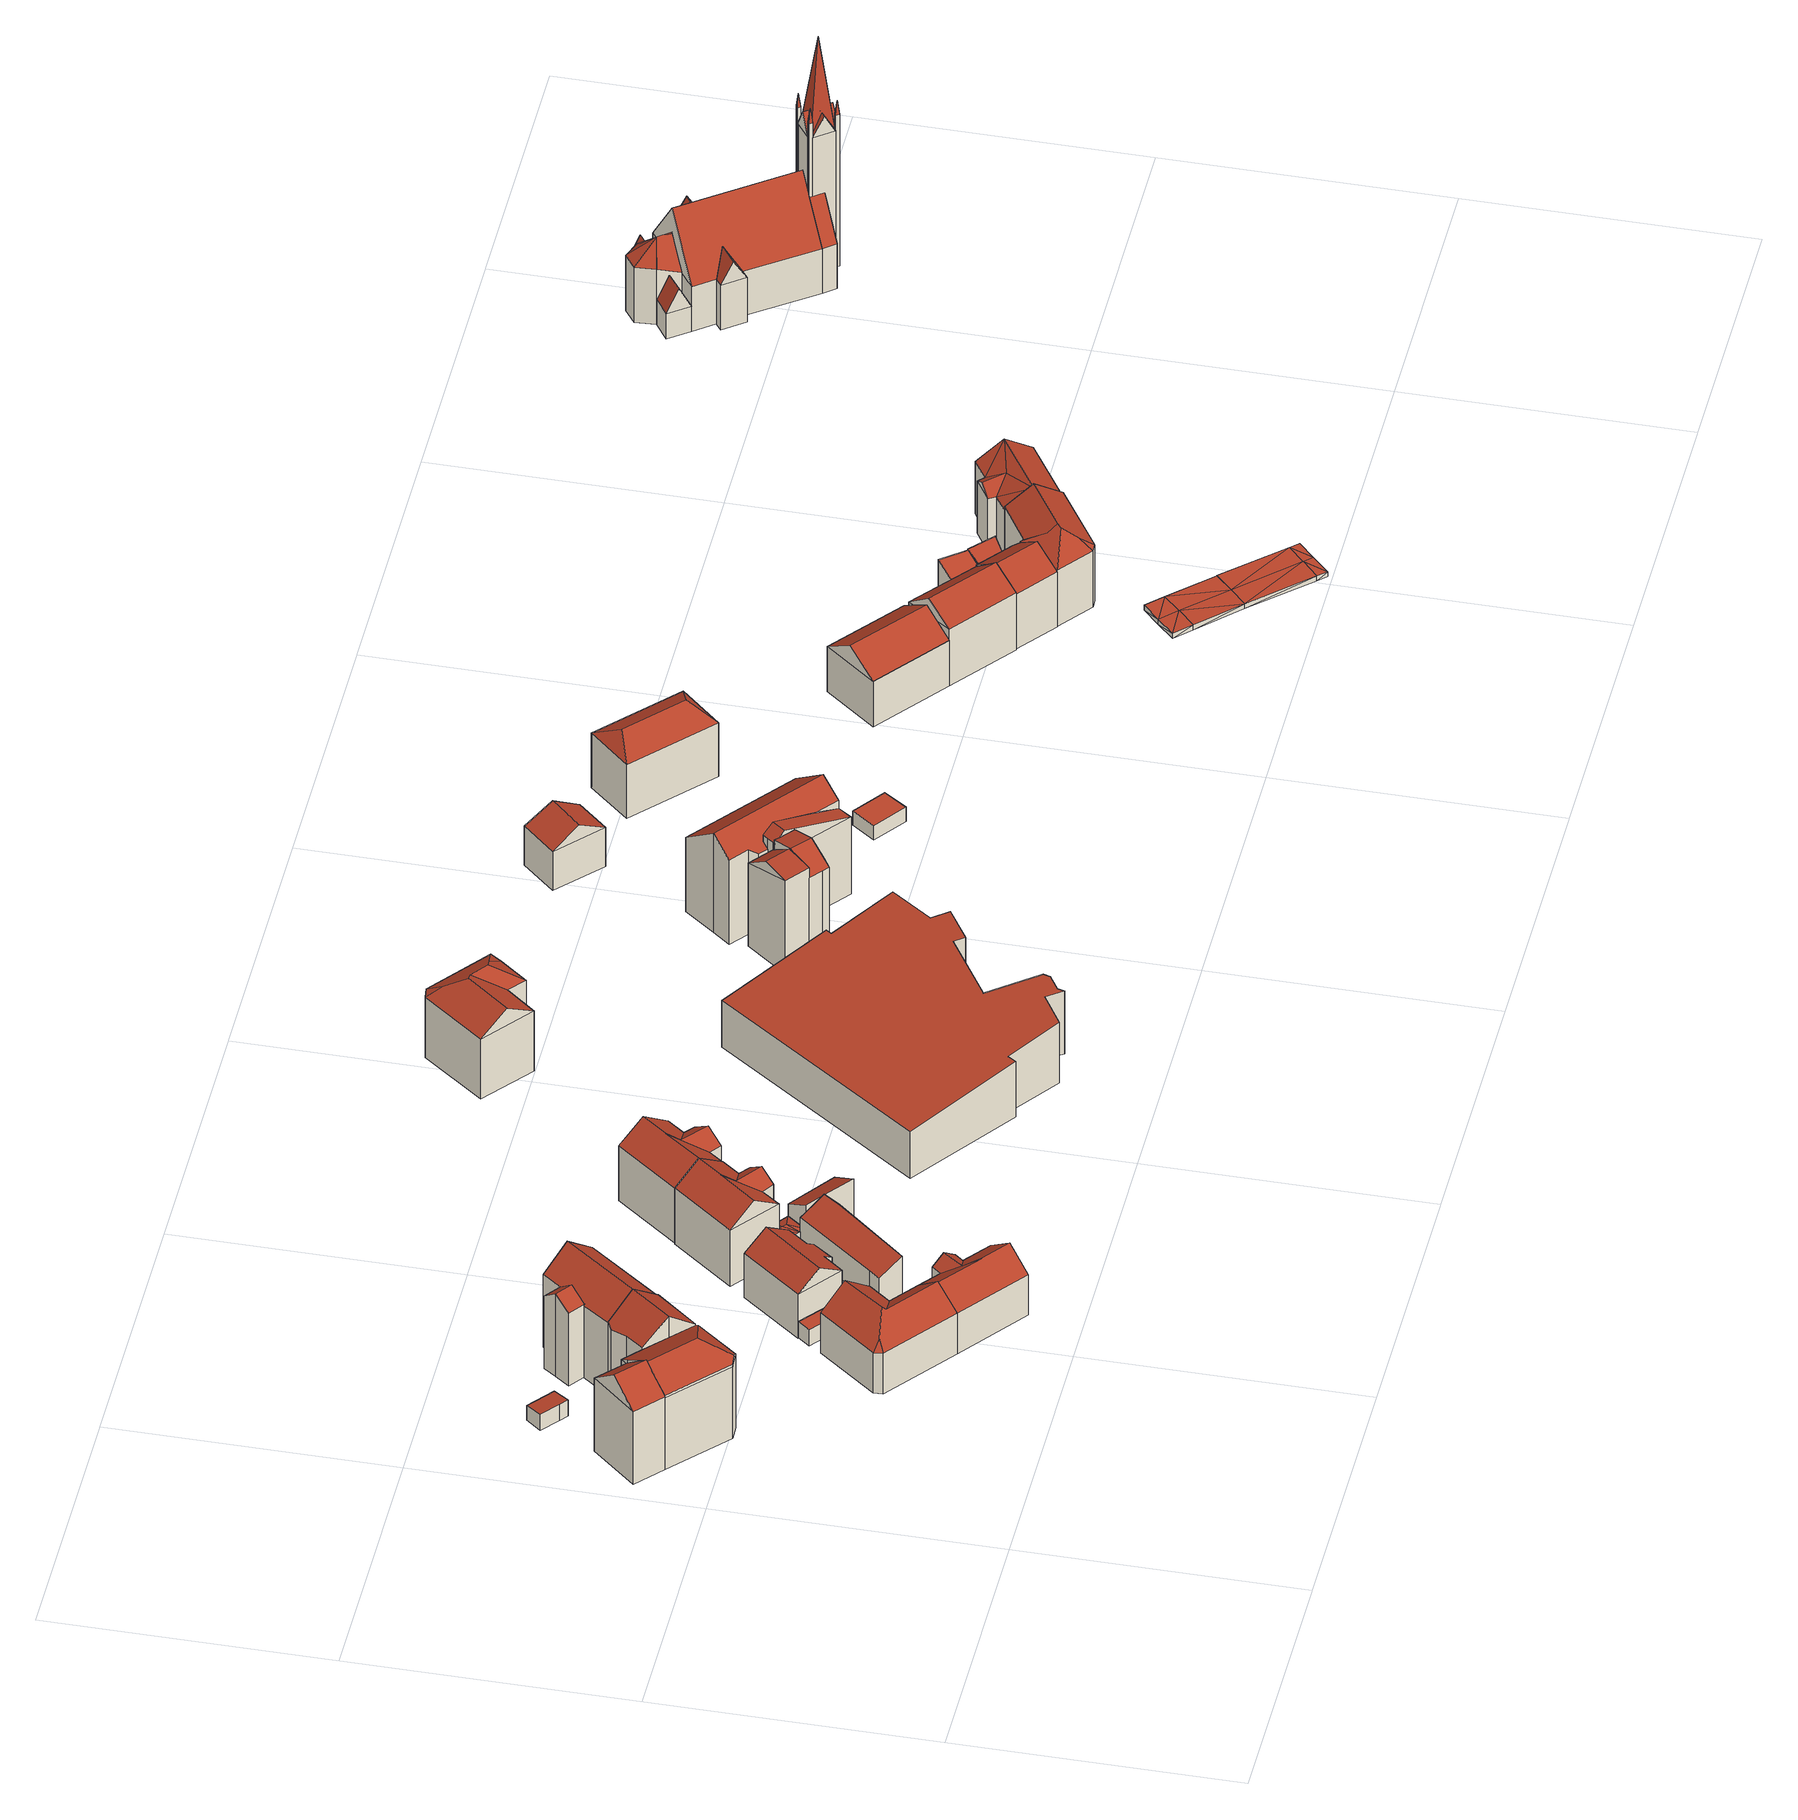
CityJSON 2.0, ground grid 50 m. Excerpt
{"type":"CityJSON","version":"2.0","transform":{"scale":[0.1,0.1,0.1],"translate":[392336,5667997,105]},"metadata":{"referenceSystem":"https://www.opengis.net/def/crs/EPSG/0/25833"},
"CityObjects":{
"building1":{"type":"Building","attributes":{"Gemeindeschluessel":14627140,"Geometrietyp2DReferenz":"3000","function":"31001_9998","roofType":"9999"},"children":["building1-1","building1-2","building1-3"]},
"building1-1":{"type":"BuildingPart","attributes":{"Dachtyp_tdc":"tdcGableRoof","Dachneigung":37.4,"QualitaetDacherkennung":72,"Geometrietyp2DReferenz":"3000","roofType":"3100","measuredHeight":19.44},"parents":["building1"],"geometry":[{"type":"MultiSurface","lod":"2","boundaries":[[[0,1,2,3,4]],[[1,5,6,2]],[[5,7,8,6]],[[7,9,10,8]],[[9,11,12,10]],[[11,13,14,15,12]],[[9,7,5,1,0,16]],[[16,13,11,9]],[[17,3,2,6,8,10,12,15]],[[0,4,18,16]],[[4,3,17,18]],[[18,14,13,16]],[[15,14,18,17]]],"semantics":{"surfaces":[{"type":"WallSurface"},{"type":"RoofSurface"},{"type":"GroundSurface"},{"type":"ClosureSurface"}],"values":[0,0,0,0,0,0,1,1,2,0,3,0,3]}}]},
"building1-2":{"type":"BuildingPart","attributes":{"Dachtyp_tdc":"tdcFreeFormRoof","Dachneigung":31,"QualitaetDacherkennung":51,"Geometrietyp2DReferenz":"3000","roofType":"5000","measuredHeight":19.17},"parents":["building1"],"geometry":[{"type":"MultiSurface","lod":"2","boundaries":[[[14,19,20,15]],[[19,21,22,20]],[[21,23,24,22]],[[25,26,27,28]],[[26,4,3,27]],[[29,30,31,32]],[[30,14,18,4,26,33,34,35,31]],[[36,32,31,35,37,38]],[[21,36,38,39,23]],[[19,29,32,36,21]],[[25,40,33,26]],[[14,30,29,19]],[[3,17,15,20,22,24,28,27]],[[17,3,4,18]],[[15,17,18,14]],[[28,24,23,25]],[[39,38,37]],[[40,34,33]],[[23,39,40,25]],[[39,37,35,34,40]]],"semantics":{"surfaces":[{"type":"WallSurface"},{"type":"RoofSurface"},{"type":"GroundSurface"},{"type":"ClosureSurface"}],"values":[0,0,0,0,0,1,1,1,0,0,0,0,2,3,3,3,0,0,3,3]}}]},
"building1-3":{"type":"BuildingPart","attributes":{"Dachtyp_tdc":"tdcGableRoof","Dachneigung":38.49,"QualitaetDacherkennung":60,"Geometrietyp2DReferenz":"3000","roofType":"3100","measuredHeight":19.45},"parents":["building1"],"geometry":[{"type":"MultiSurface","lod":"2","boundaries":[[[41,40,25,28,42]],[[39,43,44,24,23]],[[43,41,42,44]],[[41,43,45]],[[40,41,45,46,34]],[[43,39,37,46,45]],[[42,28,24,44]],[[23,24,28,25]],[[39,23,25,40]],[[34,46,37,35]],[[39,40,34,35,37]]],"semantics":{"surfaces":[{"type":"WallSurface"},{"type":"RoofSurface"},{"type":"GroundSurface"},{"type":"ClosureSurface"}],"values":[0,0,0,0,1,1,2,3,3,0,3]}}]},
"building2":{"type":"Building","attributes":{"Dachtyp_tdc":"tdcPolyFlatRoof","Gemeindeschluessel":14627140,"Dachneigung":6.46,"QualitaetDacherkennung":57,"Geometrietyp2DReferenz":"3000","function":"31001_9998","roofType":"2100","measuredHeight":3.38},"geometry":[{"type":"MultiSurface","lod":"2","boundaries":[[[47,48,49,50]],[[48,51,52,49]],[[51,53,54,52]],[[53,55,56,54]],[[55,47,50,56]],[[55,53,51,48,47]],[[50,49,52,54,56]]],"semantics":{"surfaces":[{"type":"WallSurface"},{"type":"RoofSurface"},{"type":"GroundSurface"}],"values":[0,0,0,0,0,1,2]}}]},
"building3":{"type":"Building","attributes":{"Dachtyp_tdc":"tdcFreeFormRoof","Gemeindeschluessel":14627140,"Dachneigung":38.57,"QualitaetDacherkennung":53,"Geometrietyp2DReferenz":"3000","function":"31001_9998","roofType":"5000","measuredHeight":12.51},"geometry":[{"type":"MultiSurface","lod":"2","boundaries":[[[57,58,59,60]],[[58,61,62,59]],[[61,63,64,62]],[[63,65,66,64]],[[65,67,68,66]],[[67,69,70,68]],[[69,57,60,70]],[[71,72,73,69,67]],[[71,67,65]],[[74,75,72,71,65,63]],[[74,63,61]],[[75,74,61,58]],[[73,72,75,58,57]],[[73,57,69]],[[60,59,62,64,66,68,70]]],"semantics":{"surfaces":[{"type":"WallSurface"},{"type":"RoofSurface"},{"type":"GroundSurface"}],"values":[0,0,0,0,0,0,0,1,1,1,0,1,1,0,2]}}]},
"building4":{"type":"Building","attributes":{"Gemeindeschluessel":14627140,"Geometrietyp2DReferenz":"3000","function":"31001_9998","roofType":"9999"},"children":["building4-1","building4-2"]},
"building4-1":{"type":"BuildingPart","attributes":{"Dachtyp_tdc":"tdcGableRoof","Dachneigung":34.57,"QualitaetDacherkennung":36,"Geometrietyp2DReferenz":"3000","roofType":"3100","measuredHeight":17.27},"parents":["building4"],"geometry":[{"type":"MultiSurface","lod":"2","boundaries":[[[76,77,78,79,80]],[[77,81,82,78]],[[81,83,84,82]],[[83,85,86,84]],[[81,77,76,87,88,89,90]],[[90,85,83,81]],[[91,92,79,78,82,84,86]],[[89,93,90]],[[88,92,91,93,89]],[[80,87,76]],[[79,92,88,87,80]],[[93,85,90]],[[91,86,85,93]]],"semantics":{"surfaces":[{"type":"WallSurface"},{"type":"RoofSurface"},{"type":"GroundSurface"},{"type":"ClosureSurface"}],"values":[0,0,0,0,1,1,2,0,3,0,3,0,3]}}]},
"building4-2":{"type":"BuildingPart","attributes":{"Dachtyp_tdc":"tdcGableRoof","Dachneigung":38.06,"QualitaetDacherkennung":69,"Geometrietyp2DReferenz":"3000","roofType":"3100","measuredHeight":19.25},"parents":["building4"],"geometry":[{"type":"MultiSurface","lod":"2","boundaries":[[[94,95,86,85]],[[94,96,97,95]],[[96,98,99,97]],[[98,100,101,99]],[[100,102,103,101]],[[102,104,105,103]],[[104,80,79,105]],[[102,100,98,96]],[[96,94,85,93,89,106,87,80,104,102]],[[92,91,86,95,97,99,101,103,105,79]],[[89,88,106]],[[93,91,92,88,89]],[[86,91,93,85]],[[88,87,106]],[[92,79,80,87,88]]],"semantics":{"surfaces":[{"type":"WallSurface"},{"type":"RoofSurface"},{"type":"GroundSurface"},{"type":"ClosureSurface"}],"values":[0,0,0,0,0,0,0,1,1,2,0,3,3,0,3]}}]},
"building5":{"type":"Building","attributes":{"Dachtyp_tdc":"tdcPolyFlatRoof","Gemeindeschluessel":14627140,"Dachneigung":0,"QualitaetDacherkennung":48,"Geometrietyp2DReferenz":"3000","function":"31001_9998","roofType":"1000","measuredHeight":3.27},"geometry":[{"type":"MultiSurface","lod":"2","boundaries":[[[107,108,109,110]],[[108,111,112,109]],[[111,113,114,112]],[[113,107,110,114]],[[113,111,108,107]],[[110,109,112,114]]],"semantics":{"surfaces":[{"type":"WallSurface"},{"type":"RoofSurface"},{"type":"GroundSurface"}],"values":[0,0,0,0,1,2]}}]},
"building6":{"type":"Building","attributes":{"Dachtyp_tdc":"tdcFreeFormRoof","Gemeindeschluessel":14627140,"Dachneigung":36.79,"QualitaetDacherkennung":36,"Geometrietyp2DReferenz":"3000","function":"31001_9998","roofType":"5000","measuredHeight":12.02},"geometry":[{"type":"MultiSurface","lod":"2","boundaries":[[[115,63,64,116]],[[63,61,62,64]],[[61,117,118,62]],[[117,119,120,118]],[[119,121,122,120]],[[121,123,124,122]],[[123,125,126,124]],[[125,115,116,126]],[[127,128,129,125,123]],[[130,127,123,121]],[[130,121,119]],[[131,128,127,130,119,117]],[[132,131,117,61]],[[132,61,63]],[[129,128,131,132,63,115]],[[129,115,125]],[[116,64,62,118,120,122,124,126]]],"semantics":{"surfaces":[{"type":"WallSurface"},{"type":"RoofSurface"},{"type":"GroundSurface"}],"values":[0,0,0,0,0,0,0,0,1,1,0,1,1,0,1,0,2]}}]},
"building7":{"type":"Building","attributes":{"Dachtyp_tdc":"tdcFreeFormRoof","Gemeindeschluessel":14627140,"Dachneigung":32.89,"QualitaetDacherkennung":77,"Geometrietyp2DReferenz":"3000","function":"31001_9998","roofType":"5000","measuredHeight":12.4},"geometry":[{"type":"MultiSurface","lod":"2","boundaries":[[[133,134,135,136]],[[134,137,138,135]],[[137,139,140,138]],[[139,141,142,140]],[[141,143,144,142]],[[143,145,146,144]],[[145,147,148,146]],[[147,133,136,148]],[[134,133,147,145,149,150,139,137]],[[150,149,143,141]],[[141,139,150]],[[145,143,149]],[[136,135,138,140,142,144,146,148]]],"semantics":{"surfaces":[{"type":"WallSurface"},{"type":"RoofSurface"},{"type":"GroundSurface"}],"values":[0,0,0,0,0,0,0,0,1,1,0,0,2]}}]},
"building8":{"type":"Building","attributes":{"Dachtyp_tdc":"tdcPolyFlatRoof","Gemeindeschluessel":14627140,"Dachneigung":21.73,"QualitaetDacherkennung":81,"Geometrietyp2DReferenz":"3000","function":"31001_9998","roofType":"2100","measuredHeight":8.5},"geometry":[{"type":"MultiSurface","lod":"2","boundaries":[[[151,152,153,154]],[[152,155,156,153]],[[155,157,158,156]],[[157,159,160,158]],[[159,161,162,160]],[[161,163,164,162]],[[163,165,166,164]],[[165,151,154,166]],[[165,163,161,159,157,155,152,151]],[[154,153,156,158,160,162,164,166]]],"semantics":{"surfaces":[{"type":"WallSurface"},{"type":"RoofSurface"},{"type":"GroundSurface"}],"values":[0,0,0,0,0,0,0,0,1,2]}}]},
"building9":{"type":"Building","attributes":{"Dachtyp_tdc":"tdcFreeFormRoof","Gemeindeschluessel":14627140,"Dachneigung":34.59,"QualitaetDacherkennung":57,"Geometrietyp2DReferenz":"3000","function":"31001_9998","roofType":"5000","measuredHeight":15.21},"geometry":[{"type":"MultiSurface","lod":"2","boundaries":[[[167,168,169,170]],[[168,171,172,169]],[[171,173,174,172]],[[173,175,176,174]],[[175,177,178,176]],[[177,179,180,178]],[[179,181,182,180]],[[181,167,170,182]],[[183,184,185,186,181,179]],[[183,179,177]],[[184,183,177,175]],[[187,185,184,175,173]],[[187,173,171]],[[188,186,185,187,171,168]],[[188,168,167]],[[186,188,167,181]],[[170,169,172,174,176,178,180,182]]],"semantics":{"surfaces":[{"type":"WallSurface"},{"type":"RoofSurface"},{"type":"GroundSurface"}],"values":[0,0,0,0,0,0,0,0,1,0,1,1,0,1,0,1,2]}}]},
"building10":{"type":"Building","attributes":{"Dachtyp_tdc":"tdcFreeFormRoof","Gemeindeschluessel":14627140,"Dachneigung":21.45,"QualitaetDacherkennung":17,"Geometrietyp2DReferenz":"3000","function":"31001_9998","roofType":"5000","measuredHeight":4.22},"geometry":[{"type":"MultiSurface","lod":"2","boundaries":[[[189,190,182,170]],[[190,191,180,182]],[[191,192,193,180]],[[192,194,195,193]],[[194,196,197,195]],[[196,189,170,197]],[[198,196,194]],[[199,196,198]],[[200,196,199]],[[196,200,189]],[[198,194,192]],[[199,198,192,191]],[[200,199,191,190]],[[200,190,189]],[[170,182,180,193,195,197]]],"semantics":{"surfaces":[{"type":"WallSurface"},{"type":"RoofSurface"},{"type":"GroundSurface"}],"values":[0,0,0,0,0,0,1,1,1,1,1,1,1,1,2]}}]},
"building11":{"type":"Building","attributes":{"Dachtyp_tdc":"tdcPolyFlatRoof","Gemeindeschluessel":14627140,"Dachneigung":28.24,"QualitaetDacherkennung":74,"Geometrietyp2DReferenz":"3000","function":"31001_9998","roofType":"2100","measuredHeight":8.17},"geometry":[{"type":"MultiSurface","lod":"2","boundaries":[[[201,202,203,158]],[[202,204,205,203]],[[204,206,207,205]],[[206,208,160,207]],[[208,201,158,160]],[[208,206,204,202,201]],[[158,203,205,207,160]]],"semantics":{"surfaces":[{"type":"WallSurface"},{"type":"RoofSurface"},{"type":"GroundSurface"}],"values":[0,0,0,0,0,1,2]}}]},
"building12":{"type":"Building","attributes":{"Dachtyp_tdc":"tdcFreeFormRoof","Gemeindeschluessel":14627140,"Dachneigung":34.8,"QualitaetDacherkennung":60,"Geometrietyp2DReferenz":"3000","function":"31001_9998","roofType":"5000","measuredHeight":14.97},"geometry":[{"type":"MultiSurface","lod":"2","boundaries":[[[209,210,211,212]],[[210,213,214,211]],[[213,215,216,214]],[[215,217,218,216]],[[217,219,220,218]],[[219,221,222,220]],[[221,223,224,222]],[[223,209,212,224]],[[187,225,226,227,223,221]],[[187,221,219]],[[225,187,219,217]],[[228,229,226,225,217,215]],[[228,215,213]],[[229,228,213,210]],[[227,226,229,210,209]],[[227,209,223]],[[212,211,214,216,218,220,222,224]]],"semantics":{"surfaces":[{"type":"WallSurface"},{"type":"RoofSurface"},{"type":"GroundSurface"}],"values":[0,0,0,0,0,0,0,0,1,0,1,1,0,1,1,0,2]}}]},
"building13":{"type":"Building","attributes":{"Dachtyp_tdc":"tdcPolyFlatRoof","Gemeindeschluessel":14627140,"Dachneigung":5.07,"QualitaetDacherkennung":66,"Geometrietyp2DReferenz":"3000","function":"31001_3211","roofType":"2100","measuredHeight":13.33},"geometry":[{"type":"MultiSurface","lod":"2","boundaries":[[[230,231,232,233]],[[231,234,235,232]],[[234,236,237,235]],[[236,238,239,237]],[[238,240,241,239]],[[240,242,243,241]],[[242,244,245,243]],[[244,246,247,245]],[[246,248,249,247]],[[248,250,251,249]],[[250,252,253,251]],[[252,254,255,253]],[[254,256,257,255]],[[256,258,259,257]],[[258,260,261,259]],[[260,262,263,261]],[[262,264,265,263]],[[264,230,233,265]],[[264,262,260,258,256,254,252,250,248,246,244,242,240,238,236,234,231,230]],[[233,232,235,237,239,241,243,245,247,249,251,253,255,257,259,261,263,265]]],"semantics":{"surfaces":[{"type":"WallSurface"},{"type":"RoofSurface"},{"type":"GroundSurface"}],"values":[0,0,0,0,0,0,0,0,0,0,0,0,0,0,0,0,0,0,1,2]}}]},
"building14":{"type":"Building","attributes":{"Dachtyp_tdc":"tdcFreeFormRoof","Gemeindeschluessel":14627140,"Dachneigung":31.72,"QualitaetDacherkennung":47,"Geometrietyp2DReferenz":"3000","function":"31001_9998","roofType":"5000","measuredHeight":16.04},"geometry":[{"type":"MultiSurface","lod":"2","boundaries":[[[266,267,268,269]],[[267,270,271,268]],[[270,272,273,271]],[[272,274,275,273]],[[274,276,277,275]],[[276,278,279,277]],[[278,280,281,279]],[[280,266,269,281]],[[282,283,284,285,286,280,278]],[[282,278,276]],[[287,283,282,276,274]],[[287,274,272]],[[284,283,287,272,270]],[[285,284,270,267]],[[286,285,267,266]],[[286,266,280]],[[269,268,271,273,275,277,279,281]]],"semantics":{"surfaces":[{"type":"WallSurface"},{"type":"RoofSurface"},{"type":"GroundSurface"}],"values":[0,0,0,0,0,0,0,0,1,1,1,0,1,1,1,1,2]}}]},
"building15":{"type":"Building","attributes":{"Gemeindeschluessel":14627140,"Geometrietyp2DReferenz":"3000","function":"31001_9998","roofType":"9999"},"children":["building15-1","building15-2","building15-3","building15-4"]},
"building15-1":{"type":"BuildingPart","attributes":{"Dachtyp_tdc":"tdcGableRoof","Dachneigung":36.43,"QualitaetDacherkennung":50,"Geometrietyp2DReferenz":"3000","roofType":"3100","measuredHeight":20.68},"parents":["building15"],"geometry":[{"type":"MultiSurface","lod":"2","boundaries":[[[288,289,290,291,292]],[[289,293,294,290]],[[293,295,296,294]],[[295,297,298,296]],[[297,299,300,298]],[[299,301,302,300]],[[301,303,304,302]],[[303,305,306,307,304]],[[303,301,299,297]],[[297,295,293,289,288,308,309,305,303]],[[291,290,294,296,298,300,302,304,307,310]],[[309,306,305]],[[311,310,307,306]],[[308,311,306,309]],[[292,291,310,311]],[[288,292,311,308]]],"semantics":{"surfaces":[{"type":"WallSurface"},{"type":"RoofSurface"},{"type":"GroundSurface"},{"type":"ClosureSurface"}],"values":[0,0,0,0,0,0,0,0,1,1,2,0,3,3,3,3]}}]},
"building15-2":{"type":"BuildingPart","attributes":{"Dachtyp_tdc":"tdcGableRoof","Dachneigung":18.3,"QualitaetDacherkennung":19,"Geometrietyp2DReferenz":"3000","roofType":"3100","measuredHeight":20.74},"parents":["building15"],"geometry":[{"type":"MultiSurface","lod":"2","boundaries":[[[312,313,314,315]],[[316,292,291,317]],[[306,312,315,307]],[[306,309,318,319,320,312]],[[321,322,323,324,319,318,325]],[[316,326,322,321,288,292]],[[312,320,327,313]],[[315,314,328,317,291,310,307]],[[328,314,313,329]],[[317,328,329,316]],[[310,291,292,311]],[[307,310,311,306]],[[308,288,321,325]],[[292,288,308,311]],[[308,325,318,309]],[[311,308,309,306]],[[326,330,323,322]],[[316,329,330,326]],[[327,320,319,324]],[[313,327,324,323,330,329]]],"semantics":{"surfaces":[{"type":"WallSurface"},{"type":"RoofSurface"},{"type":"GroundSurface"},{"type":"ClosureSurface"}],"values":[0,0,0,1,1,0,0,2,3,3,3,3,0,3,0,3,0,3,0,3]}}]},
"building15-3":{"type":"BuildingPart","attributes":{"Dachtyp_tdc":"tdcGableRoof","Dachneigung":35.4,"QualitaetDacherkennung":48,"Geometrietyp2DReferenz":"3000","roofType":"3100","measuredHeight":20.68},"parents":["building15"],"geometry":[{"type":"MultiSurface","lod":"2","boundaries":[[[331,332,333,334]],[[332,335,336,333]],[[335,337,338,336]],[[337,339,340,338]],[[327,331,334,314,313]],[[341,342,343,339,337,335,332,331]],[[331,327,324,344,341]],[[334,333,336,338,340,345,328,314]],[[346,342,341]],[[345,340,339,343,347]],[[347,343,342,346]],[[344,323,348,349,346,341]],[[345,347,330,329,328]],[[348,330,347,346,349]],[[324,323,344]],[[313,314,328,329]],[[313,329,330,348,323,324,327]]],"semantics":{"surfaces":[{"type":"WallSurface"},{"type":"RoofSurface"},{"type":"GroundSurface"},{"type":"ClosureSurface"}],"values":[0,0,0,0,0,1,1,2,0,3,3,0,3,3,0,3,3]}}]},
"building15-4":{"type":"BuildingPart","attributes":{"Dachtyp_tdc":"tdcGableRoof","Dachneigung":35.47,"QualitaetDacherkennung":41,"Geometrietyp2DReferenz":"3000","roofType":"3100","measuredHeight":20.45},"parents":["building15"],"geometry":[{"type":"MultiSurface","lod":"2","boundaries":[[[350,351,352,340,339]],[[351,353,354,352]],[[353,326,316,317,354]],[[353,351,355]],[[351,350,342,346,349,355]],[[326,353,355,349,348]],[[340,352,354,317,328,345]],[[339,343,350]],[[328,317,316,329]],[[329,316,326,330]],[[340,345,347,343,339]],[[345,328,329,330,347]],[[348,330,326]],[[342,350,343]],[[346,342,343,347]],[[349,346,347,330,348]]],"semantics":{"surfaces":[{"type":"WallSurface"},{"type":"RoofSurface"},{"type":"GroundSurface"},{"type":"ClosureSurface"}],"values":[0,0,0,0,1,1,2,0,3,3,3,3,0,0,3,3]}}]},
"building16":{"type":"Building","attributes":{"Dachtyp_tdc":"tdcGableRoof","Gemeindeschluessel":14627140,"Dachneigung":30.71,"QualitaetDacherkennung":68,"Geometrietyp2DReferenz":"3000","function":"31001_9998","roofType":"3100","measuredHeight":11.25},"geometry":[{"type":"MultiSurface","lod":"2","boundaries":[[[356,357,358,359]],[[357,360,361,358]],[[360,362,363,361]],[[362,356,359,363]],[[360,357,364]],[[356,362,365]],[[357,356,365,364]],[[362,360,364,365]],[[359,358,361,363]]],"semantics":{"surfaces":[{"type":"WallSurface"},{"type":"RoofSurface"},{"type":"GroundSurface"}],"values":[0,0,0,0,0,0,1,1,2]}}]},
"building17":{"type":"Building","attributes":{"Dachtyp_tdc":"tdcPolyFlatRoof","Gemeindeschluessel":14627140,"Dachneigung":0,"QualitaetDacherkennung":85,"Geometrietyp2DReferenz":"3000","function":"31001_9998","roofType":"1000","measuredHeight":3.06},"geometry":[{"type":"MultiSurface","lod":"2","boundaries":[[[366,367,368,369]],[[367,370,371,368]],[[370,372,373,371]],[[372,366,369,373]],[[372,370,367,366]],[[369,368,371,373]]],"semantics":{"surfaces":[{"type":"WallSurface"},{"type":"RoofSurface"},{"type":"GroundSurface"}],"values":[0,0,0,0,1,2]}}]},
"building18":{"type":"Building","attributes":{"Dachtyp_tdc":"tdcHipRoof","Gemeindeschluessel":14627140,"Dachneigung":31.36,"QualitaetDacherkennung":83,"Geometrietyp2DReferenz":"3000","function":"31001_9998","roofType":"3200","measuredHeight":14.2},"geometry":[{"type":"MultiSurface","lod":"2","boundaries":[[[374,375,376,377]],[[375,378,379,376]],[[378,380,381,379]],[[380,374,377,381]],[[378,375,382]],[[374,380,383]],[[375,374,383,382]],[[380,378,382,383]],[[377,376,379,381]]],"semantics":{"surfaces":[{"type":"WallSurface"},{"type":"RoofSurface"},{"type":"GroundSurface"}],"values":[0,0,0,0,1,1,1,1,2]}}]},
"building19":{"type":"Building","attributes":{"Dachtyp_tdc":"tdcGableRoof","Gemeindeschluessel":14627140,"Dachneigung":33.9,"QualitaetDacherkennung":72,"Geometrietyp2DReferenz":"3000","function":"31001_9998","roofType":"3100","measuredHeight":13.36},"geometry":[{"type":"MultiSurface","lod":"2","boundaries":[[[384,385,386,387]],[[385,388,389,386]],[[388,390,391,389]],[[390,392,393,391]],[[392,384,387,393]],[[394,395,396,397]],[[385,396,395,398,388]],[[388,398,390]],[[390,398,395,394,392]],[[384,397,396,385]],[[392,394,397,384]],[[387,386,389,391,393]]],"semantics":{"surfaces":[{"type":"WallSurface"},{"type":"RoofSurface"},{"type":"GroundSurface"}],"values":[0,0,0,0,0,1,1,0,0,0,0,2]}}]},
"building20":{"type":"Building","attributes":{"Dachtyp_tdc":"tdcGableRoof","Gemeindeschluessel":14627140,"Dachneigung":37.91,"QualitaetDacherkennung":55,"Geometrietyp2DReferenz":"3000","function":"31001_9998","roofType":"3100","measuredHeight":14.94},"geometry":[{"type":"MultiSurface","lod":"2","boundaries":[[[399,400,401,391]],[[400,402,403,401]],[[402,404,393,403]],[[404,399,391,393]],[[402,400,405]],[[399,404,406]],[[400,399,406,405]],[[404,402,405,406]],[[391,401,403,393]]],"semantics":{"surfaces":[{"type":"WallSurface"},{"type":"RoofSurface"},{"type":"GroundSurface"}],"values":[0,0,0,0,0,0,1,1,2]}}]},
"building21":{"type":"Building","attributes":{"Dachtyp_tdc":"tdcFreeFormRoof","Gemeindeschluessel":14627140,"Dachneigung":34.47,"QualitaetDacherkennung":55,"Geometrietyp2DReferenz":"3000","function":"31001_9998","roofType":"5000","measuredHeight":14.58},"geometry":[{"type":"MultiSurface","lod":"2","boundaries":[[[407,408,409,410]],[[408,411,412,409]],[[411,413,414,412]],[[413,415,416,414]],[[415,407,410,416]],[[417,413,411,408,418]],[[415,417,418,407]],[[408,407,418]],[[415,413,417]],[[410,409,412,414,416]]],"semantics":{"surfaces":[{"type":"WallSurface"},{"type":"RoofSurface"},{"type":"GroundSurface"}],"values":[0,0,0,0,0,1,1,0,0,2]}}]},
"building22":{"type":"Building","attributes":{"BodenHoehe":105.45,"gemHoehe":0,"BauwerkHoehe":1,"Breite":8.5,"Gemeindeschluessel":"14627140","Geometrietyp2DReferenz":"3000","function":"53001_1800","measuredHeight":1},"geometry":[{"type":"MultiSurface","lod":"2","boundaries":[[[419,420,421]],[[421,420,422]],[[423,424,425]],[[423,425,426]],[[424,427,425]],[[425,427,428]],[[427,429,419]],[[427,419,428]],[[429,430,419]],[[419,430,420]],[[426,431,432]],[[425,428,431]],[[431,428,433]],[[433,428,434]],[[428,419,421]],[[428,421,434]],[[426,425,431]],[[434,435,436]],[[421,422,437]],[[421,437,435]],[[422,420,438]],[[422,438,437]],[[420,430,439]],[[420,439,438]],[[430,429,440]],[[430,440,439]],[[429,427,441]],[[429,441,440]],[[427,424,442]],[[427,442,441]],[[424,423,443]],[[424,443,442]],[[423,426,444]],[[423,444,443]],[[426,432,445]],[[426,445,444]],[[432,431,446]],[[432,446,445]],[[431,433,447]],[[431,447,446]],[[433,434,436]],[[433,436,447]],[[434,421,435]],[[446,448,444]],[[445,446,444]],[[446,449,448]],[[447,449,446]],[[436,449,447]],[[435,450,449]],[[436,435,449]],[[435,438,450]],[[437,438,435]],[[448,442,443]],[[444,448,443]],[[448,441,442]],[[449,441,448]],[[450,440,441]],[[449,450,441]],[[450,439,440]],[[438,439,450]]],"semantics":{"surfaces":[{"type":"RoofSurface"},{"type":"WallSurface"},{"type":"GroundSurface"}],"values":[0,0,0,0,0,0,0,0,0,0,0,0,0,0,0,0,0,1,1,1,1,1,1,1,1,1,1,1,1,1,1,1,1,1,1,1,1,1,1,1,1,1,1,2,2,2,2,2,2,2,2,2,2,2,2,2,2,2,2,2]}}]},
"building23":{"type":"Building","attributes":{"Dachtyp_tdc":"tdcPolyFlatRoof","Gemeindeschluessel":14627140,"Dachneigung":34.43,"QualitaetDacherkennung":65,"Geometrietyp2DReferenz":"3000","function":"31001_9998","roofType":"2100","measuredHeight":6.84},"geometry":[{"type":"MultiSurface","lod":"2","boundaries":[[[451,452,453,454]],[[452,455,456,453]],[[455,457,458,456]],[[457,459,460,458]],[[459,451,454,460]],[[459,457,455,452,451]],[[454,453,456,458,460]]],"semantics":{"surfaces":[{"type":"WallSurface"},{"type":"RoofSurface"},{"type":"GroundSurface"}],"values":[0,0,0,0,0,1,2]}}]},
"building24":{"type":"Building","attributes":{"Dachtyp_tdc":"tdcFreeFormRoof","Gemeindeschluessel":14627140,"Dachneigung":32.96,"QualitaetDacherkennung":44,"Geometrietyp2DReferenz":"3000","function":"31001_9998","roofType":"5000","measuredHeight":15},"geometry":[{"type":"MultiSurface","lod":"2","boundaries":[[[461,462,463,464]],[[462,465,466,463]],[[465,467,468,466]],[[467,469,470,468]],[[469,471,472,470]],[[471,473,474,472]],[[473,461,464,474]],[[475,473,471]],[[476,477,478,475,471,469]],[[476,469,467]],[[479,477,476,467,465]],[[479,465,462]],[[478,477,479,462,461]],[[475,478,461,473]],[[464,463,466,468,470,472,474]]],"semantics":{"surfaces":[{"type":"WallSurface"},{"type":"RoofSurface"},{"type":"GroundSurface"}],"values":[0,0,0,0,0,0,0,1,1,0,1,1,1,1,2]}}]},
"building25":{"type":"Building","attributes":{"Dachtyp_tdc":"tdcPolyFlatRoof","Gemeindeschluessel":14627140,"Dachneigung":31.11,"QualitaetDacherkennung":68,"Geometrietyp2DReferenz":"3000","function":"31001_9998","roofType":"2100","measuredHeight":6.46},"geometry":[{"type":"MultiSurface","lod":"2","boundaries":[[[480,481,482,483]],[[481,484,485,482]],[[484,486,487,485]],[[486,480,483,487]],[[486,484,481,480]],[[483,482,485,487]]],"semantics":{"surfaces":[{"type":"WallSurface"},{"type":"RoofSurface"},{"type":"GroundSurface"}],"values":[0,0,0,0,1,2]}}]},
"building26":{"type":"Building","attributes":{"Dachtyp_tdc":"tdcFreeFormRoof","Gemeindeschluessel":14627140,"Dachneigung":33.71,"QualitaetDacherkennung":60,"Geometrietyp2DReferenz":"3000","function":"31001_9998","roofType":"5000","measuredHeight":14.2},"geometry":[{"type":"MultiSurface","lod":"2","boundaries":[[[488,489,490,491]],[[489,492,493,490]],[[492,494,495,493]],[[494,496,497,495]],[[496,498,499,497]],[[498,500,501,499]],[[500,502,503,501]],[[502,488,491,503]],[[504,505,502,500]],[[504,500,498]],[[504,498,496,505]],[[502,506,488]],[[505,506,502]],[[505,507,506]],[[496,507,505]],[[507,496,494]],[[507,494,492]],[[506,507,492,489]],[[506,489,488]],[[491,490,493,495,497,499,501,503]]],"semantics":{"surfaces":[{"type":"WallSurface"},{"type":"RoofSurface"},{"type":"GroundSurface"}],"values":[0,0,0,0,0,0,0,0,1,0,1,1,1,1,1,1,0,1,0,2]}}]},
"building27":{"type":"Building","attributes":{"name":"St. Benno","Gemeindeschluessel":14627140,"QualitaetDacherkennung":100,"Geometrietyp2DReferenz":"3000","function":"31001_3041","roofType":"9999"},"children":["building27-1","building27-2","building27-3","building27-4","building27-5","building27-6","building27-7","building27-8","building27-9","building27-10","building27-11","building27-12","building27-13","building27-14","building27-15","building27-16"]},
"building27-1":{"type":"BuildingPart","attributes":{"Dachtyp_tdc":"tdcPyramidRoof","Dachneigung":84.37,"QualitaetDacherkennung":100,"Geometrietyp2DReferenz":"3000","roofType":"4000","measuredHeight":34.47},"parents":["building27"],"geometry":[{"type":"MultiSurface","lod":"2","boundaries":[[[508,509,510]],[[511,508,510]],[[512,511,510]],[[509,512,510]],[[513,514,515,516]],[[517,518,509,508,519]],[[514,513,520,518,517]],[[521,519,508,511]],[[515,514,517,519,521]],[[522,521,511,512]],[[516,515,521,522,523,524]],[[518,523,522,512,509]],[[513,516,524,520]],[[520,524,523,518]]],"semantics":{"surfaces":[{"type":"RoofSurface"},{"type":"GroundSurface"},{"type":"WallSurface"},{"type":"ClosureSurface"}],"values":[0,0,0,0,1,2,3,2,3,2,3,2,3,3]}}]},
"building27-2":{"type":"BuildingPart","attributes":{"Dachtyp_tdc":"tdcGableRoof","Dachneigung":63.06,"QualitaetDacherkennung":100,"Geometrietyp2DReferenz":"3000","roofType":"3100","measuredHeight":9.58},"parents":["building27"],"geometry":[{"type":"MultiSurface","lod":"2","boundaries":[[[525,526,527,528]],[[526,529,530,527]],[[529,526,531]],[[526,525,532,531]],[[533,529,531,532]],[[528,527,530,534]],[[534,530,529,533]],[[528,534,533,525]],[[525,533,532]]],"semantics":{"surfaces":[{"type":"WallSurface"},{"type":"RoofSurface"},{"type":"GroundSurface"},{"type":"ClosureSurface"}],"values":[0,0,0,1,1,2,3,3,3]}}]},
"building27-3":{"type":"BuildingPart","attributes":{"Dachtyp_tdc":"tdcGableRoof","Dachneigung":55.08,"QualitaetDacherkennung":100,"Geometrietyp2DReferenz":"3000","roofType":"3100","measuredHeight":20.04},"parents":["building27"],"geometry":[{"type":"MultiSurface","lod":"2","boundaries":[[[535,536,537,538,539,534,530,540,541,542,513,516,543,544]],[[538,537,545,546,547]],[[536,535,548,549]],[[537,536,549,545]],[[529,533,550,551]],[[552,547,546,553]],[[529,530,534,533]],[[534,539,552,553,550,533]],[[552,539,538,547]],[[542,541,554,555]],[[540,530,529,551,556]],[[541,540,556,554]],[[516,513,520,524]],[[543,516,524,557]],[[544,543,557,558]],[[535,544,558,548]],[[513,542,555,520]],[[559,551,550,560,553,546]],[[560,550,553]],[[523,524,520,518]],[[524,523,561,562,557]],[[557,562,563,558]],[[563,548,558]],[[518,520,555]],[[561,559,546,545,564,549,548,563,562]],[[564,545,549]],[[559,561,523,518,555,554,565,556,551]],[[565,554,556]]],"semantics":{"surfaces":[{"type":"GroundSurface"},{"type":"WallSurface"},{"type":"ClosureSurface"},{"type":"RoofSurface"}],"values":[0,1,1,2,1,1,2,2,2,1,1,2,2,2,2,2,2,1,2,2,2,2,2,2,3,2,3,2]}}]},
"building27-4":{"type":"BuildingPart","attributes":{"Dachtyp_tdc":"tdcGableRoof","Dachneigung":60.79,"QualitaetDacherkennung":100,"Geometrietyp2DReferenz":"3000","roofType":"3100","measuredHeight":32.26},"parents":["building27"],"geometry":[{"type":"MultiSurface","lod":"2","boundaries":[[[566,567,568,569]],[[567,566,570]],[[571,519,572]],[[566,573,574,571,572,570]],[[519,521,575,567,570,572]],[[576,577,578,569,568,579,515,514,580]],[[578,577,574,573]],[[569,578,573,566]],[[577,576,571,574]],[[515,579,575,521]],[[514,515,521,519,517]],[[579,568,567,575]],[[576,580,581,517,519,571]],[[514,517,581,580]]],"semantics":{"surfaces":[{"type":"WallSurface"},{"type":"RoofSurface"},{"type":"GroundSurface"},{"type":"ClosureSurface"}],"values":[0,0,0,1,1,2,0,3,3,0,3,3,0,3]}}]},
"building27-5":{"type":"BuildingPart","attributes":{"Dachtyp_tdc":"tdcPyramidRoof","Dachneigung":84.41,"QualitaetDacherkennung":100,"Geometrietyp2DReferenz":"3000","roofType":"4000","measuredHeight":34.47},"parents":["building27"],"geometry":[{"type":"MultiSurface","lod":"2","boundaries":[[[582,583,566,569,584]],[[585,582,584,586,587]],[[583,582,588]],[[589,583,588]],[[585,589,588]],[[582,585,588]],[[584,569,578,586]],[[573,566,583,589]],[[578,569,566,573]],[[587,573,589,585]],[[586,578,573,587]]],"semantics":{"surfaces":[{"type":"WallSurface"},{"type":"RoofSurface"},{"type":"GroundSurface"},{"type":"ClosureSurface"}],"values":[0,0,1,1,1,1,2,0,3,0,3]}}]},
"building27-6":{"type":"BuildingPart","attributes":{"Dachtyp_tdc":"tdcGableRoof","Dachneigung":62.78,"QualitaetDacherkennung":100,"Geometrietyp2DReferenz":"3000","roofType":"3100","measuredHeight":32.26},"parents":["building27"],"geometry":[{"type":"MultiSurface","lod":"2","boundaries":[[[590,587,586,591]],[[522,592,593]],[[587,590,594]],[[592,575,573,587,594,593]],[[590,574,521,522,593,594]],[[586,578,579,543,516,515,577,591]],[[579,578,573,575]],[[578,586,587,573]],[[543,579,575,592,562,557]],[[523,561,562,592,522]],[[516,543,557,524]],[[524,557,562,561,523]],[[577,515,521,574]],[[515,516,524,523,522,521]],[[591,577,574,590]]],"semantics":{"surfaces":[{"type":"WallSurface"},{"type":"RoofSurface"},{"type":"GroundSurface"},{"type":"ClosureSurface"}],"values":[0,0,0,1,1,2,0,3,3,0,3,3,0,3,3]}}]},
"building27-7":{"type":"BuildingPart","attributes":{"Dachtyp_tdc":"tdcPyramidRoof","Dachneigung":84.4,"QualitaetDacherkennung":100,"Geometrietyp2DReferenz":"3000","roofType":"4000","measuredHeight":34.47},"parents":["building27"],"geometry":[{"type":"MultiSurface","lod":"2","boundaries":[[[595,596,563,558,544,568,567]],[[596,595,597]],[[598,596,597]],[[599,598,597]],[[595,599,597]],[[568,544,543,579]],[[562,563,596,598,592]],[[543,544,558,557]],[[557,558,563,562]],[[575,592,598,599]],[[579,543,557,562,592,575]],[[567,575,599,595]],[[568,579,575,567]]],"semantics":{"surfaces":[{"type":"WallSurface"},{"type":"RoofSurface"},{"type":"GroundSurface"},{"type":"ClosureSurface"}],"values":[0,1,1,1,1,2,0,3,3,0,3,0,3]}}]},
"building27-8":{"type":"BuildingPart","attributes":{"Dachtyp_tdc":"tdcHipAndGableRoof","Dachneigung":54.11,"QualitaetDacherkennung":100,"Geometrietyp2DReferenz":"3000","roofType":"5000","measuredHeight":15.1},"parents":["building27"],"geometry":[{"type":"MultiSurface","lod":"2","boundaries":[[[600,553,560,601]],[[550,602,601,560]],[[539,603,528,534]],[[604,605,552,553,600]],[[604,603,539,552]],[[604,552,605]],[[600,602,525,528,603,604]],[[550,533,532,525,602]],[[533,534,528,525]],[[533,525,532]],[[539,534,533,550,553,552]],[[602,600,601]],[[553,550,560]]],"semantics":{"surfaces":[{"type":"RoofSurface"},{"type":"GroundSurface"},{"type":"WallSurface"},{"type":"ClosureSurface"}],"values":[0,0,1,2,3,3,3,2,3,3,3,3,3]}}]},
"building27-9":{"type":"BuildingPart","attributes":{"Dachtyp_tdc":"tdcPyramidRoof","Dachneigung":65.5,"QualitaetDacherkennung":100,"Geometrietyp2DReferenz":"3000","roofType":"4000","measuredHeight":15.1},"parents":["building27"],"geometry":[{"type":"MultiSurface","lod":"2","boundaries":[[[606,607,608,609]],[[607,602,528,608]],[[600,606,609,603]],[[607,606,601]],[[602,607,601]],[[606,600,601]],[[609,608,528,603]],[[602,600,603,528]],[[600,602,601]]],"semantics":{"surfaces":[{"type":"WallSurface"},{"type":"RoofSurface"},{"type":"GroundSurface"},{"type":"ClosureSurface"}],"values":[0,0,0,1,1,1,2,3,3]}}]},
"building27-10":{"type":"BuildingPart","attributes":{"Dachtyp_tdc":"tdcGableRoof","Dachneigung":60.09,"QualitaetDacherkennung":100,"Geometrietyp2DReferenz":"3000","roofType":"3100","measuredHeight":13.39},"parents":["building27"],"geometry":[{"type":"MultiSurface","lod":"2","boundaries":[[[549,610,611,536]],[[610,612,613,611]],[[612,545,537,613]],[[545,549,536,537]],[[612,610,614]],[[549,545,564]],[[610,549,564,614]],[[545,612,614,564]],[[536,611,613,537]]],"semantics":{"surfaces":[{"type":"WallSurface"},{"type":"RoofSurface"},{"type":"GroundSurface"}],"values":[0,0,0,0,0,0,1,1,2]}}]},
"building27-11":{"type":"BuildingPart","attributes":{"Dachtyp_tdc":"tdcGableRoof","Dachneigung":63.06,"QualitaetDacherkennung":100,"Geometrietyp2DReferenz":"3000","roofType":"3100","measuredHeight":9.58},"parents":["building27"],"geometry":[{"type":"MultiSurface","lod":"2","boundaries":[[[615,604,603,616]],[[547,615,616,538]],[[615,547,617]],[[604,615,617,605]],[[547,552,605,617]],[[616,603,539,538]],[[539,603,604,552]],[[539,552,547,538]],[[552,604,605]]],"semantics":{"surfaces":[{"type":"WallSurface"},{"type":"RoofSurface"},{"type":"GroundSurface"},{"type":"ClosureSurface"}],"values":[0,0,0,1,1,2,3,3,3]}}]},
"building27-12":{"type":"BuildingPart","attributes":{"Dachtyp_tdc":"tdcLeanToRoof","Dachneigung":55.24,"QualitaetDacherkennung":100,"Geometrietyp2DReferenz":"3000","roofType":"2100","measuredHeight":16.61},"parents":["building27"],"geometry":[{"type":"MultiSurface","lod":"2","boundaries":[[[618,581,580,619]],[[555,618,619,542]],[[555,518,517,581,618]],[[619,580,514,513,542]],[[513,514,517,518,520]],[[514,580,581,517]],[[513,520,555,542]],[[555,520,518]]],"semantics":{"surfaces":[{"type":"WallSurface"},{"type":"RoofSurface"},{"type":"GroundSurface"},{"type":"ClosureSurface"}],"values":[0,0,1,2,3,3,3,3]}}]},
"building27-13":{"type":"BuildingPart","attributes":{"Dachtyp_tdc":"tdcGableRoof","Dachneigung":59.25,"QualitaetDacherkennung":100,"Geometrietyp2DReferenz":"3000","roofType":"3100","measuredHeight":13.36},"parents":["building27"],"geometry":[{"type":"MultiSurface","lod":"2","boundaries":[[[620,554,541,621]],[[554,622,623,541]],[[622,624,625,623]],[[624,620,621,625]],[[622,554,565]],[[620,624,626]],[[554,620,626,565]],[[624,622,565,626]],[[621,541,623,625]]],"semantics":{"surfaces":[{"type":"WallSurface"},{"type":"RoofSurface"},{"type":"GroundSurface"}],"values":[0,0,0,0,0,0,1,1,2]}}]},
"building27-14":{"type":"BuildingPart","attributes":{"Dachtyp_tdc":"tdcLeanToRoof","Dachneigung":54.86,"QualitaetDacherkennung":100,"Geometrietyp2DReferenz":"3000","roofType":"2100","measuredHeight":16.34},"parents":["building27"],"geometry":[{"type":"MultiSurface","lod":"2","boundaries":[[[563,627,628,544,558]],[[627,629,630,628]],[[629,548,535,630]],[[548,629,627,563]],[[544,628,630,535]],[[544,535,548,558]],[[558,548,563]]],"semantics":{"surfaces":[{"type":"WallSurface"},{"type":"RoofSurface"},{"type":"GroundSurface"},{"type":"ClosureSurface"}],"values":[0,0,0,1,2,3,3]}}]},
"building27-15":{"type":"BuildingPart","attributes":{"Dachtyp_tdc":"tdcPyramidRoof","Dachneigung":84.08,"QualitaetDacherkennung":100,"Geometrietyp2DReferenz":"3000","roofType":"4000","measuredHeight":47.07},"parents":["building27"],"geometry":[{"type":"MultiSurface","lod":"2","boundaries":[[[574,573,578,577]],[[573,575,579,578]],[[575,521,515,579]],[[521,574,577,515]],[[573,574,631]],[[575,573,631]],[[521,575,631]],[[574,521,631]],[[577,578,579,515]]],"semantics":{"surfaces":[{"type":"WallSurface"},{"type":"RoofSurface"},{"type":"GroundSurface"}],"values":[0,0,0,0,1,1,1,1,2]}}]},
"building27-16":{"type":"BuildingPart","attributes":{"Dachtyp_tdc":"tdcPyramidRoof","Dachneigung":84.38,"QualitaetDacherkennung":100,"Geometrietyp2DReferenz":"3000","roofType":"4000","measuredHeight":34.47},"parents":["building27"],"geometry":[{"type":"MultiSurface","lod":"2","boundaries":[[[632,633,634,576,571]],[[633,635,590,591,634]],[[633,632,636]],[[635,633,636]],[[637,635,636]],[[632,637,636]],[[576,634,591,577]],[[574,590,635,637]],[[577,591,590,574]],[[571,574,637,632]],[[576,577,574,571]]],"semantics":{"surfaces":[{"type":"WallSurface"},{"type":"RoofSurface"},{"type":"GroundSurface"},{"type":"ClosureSurface"}],"values":[0,0,1,1,1,1,2,0,3,0,3]}}]}
},
"vertices":[
[162,640,186],[187,671,185],[187,671,33],[162,640,33],[162,640,183],[203,700,181],[203,700,33],[216,708,186],[216,708,33],[257,676,227],[257,676,33],[299,643,187],[299,643,33],[240,569,186],[240,569,183],[240,569,33],[201,605,227],[201,605,33],[201,605,183],
[177,489,183],[177,489,33],[149,488,183],[149,488,33],[50,578,183],[50,578,33],[120,656,183],[130,668,183],[130,668,33],[120,656,33],[177,489,187],[235,563,188],[161,548,224],[164,489,195],[120,656,192],[98,631,213],[84,616,224],[149,488,188],[72,603,212],[50,578,188],[50,578,185],[120,656,186],
[72,700,186],[72,700,33],[2,621,185],[2,621,33],[37,661,227],[85,617,227],
[105,796,67],[127,823,63],[127,823,33],[105,796,33],[172,787,63],[172,787,33],[150,760,67],[150,760,33],[136,771,67],[136,771,33],
[477,331,114],[447,293,114],[447,293,30],[477,331,30],[496,255,114],[496,255,30],[438,179,114],[438,179,30],[314,275,114],[314,275,30],[313,291,114],[313,291,30],[394,395,114],[394,395,30],[333,285,129],[380,291,156],[435,363,155],[467,217,152],[381,284,151],
[252,756,184],[226,775,184],[226,775,32],[252,756,32],[252,756,182],[245,800,205],[245,800,32],[261,823,184],[261,823,32],[289,802,184],[289,802,32],[253,755,184],[254,754,184],[255,756,185],[273,780,205],[273,780,32],[254,754,32],[273,780,185],
[314,836,184],[314,836,32],[356,805,225],[356,805,32],[400,773,182],[400,773,32],[299,643,184],[299,643,32],[258,675,225],[258,675,32],[216,708,183],[216,708,32],[254,754,185],
[411,417,61],[428,439,61],[428,439,28],[411,417,28],[500,382,61],[500,382,28],[483,360,61],[483,360,28],
[558,87,114],[558,87,30],[532,227,114],[532,227,30],[545,243,114],[545,243,30],[584,213,114],[584,213,30],[572,198,114],[572,198,30],[619,162,114],[619,162,30],[537,192,132],[542,160,150],[588,124,150],[564,228,132],[541,160,149],[467,217,149],
[567,443,110],[540,407,110],[540,407,26],[567,443,26],[528,417,120],[528,417,26],[500,382,120],[500,382,26],[428,439,118],[428,439,26],[511,546,118],[511,546,26],[582,487,120],[582,487,26],[555,452,120],[555,452,26],[546,517,150],[463,411,150],
[526,326,92],[541,345,92],[541,345,29],[526,326,29],[650,483,92],[650,483,29],[659,476,97],[659,476,29],[691,452,113],[691,452,29],[669,422,114],[669,422,29],[570,303,112],[570,303,29],[564,296,112],[564,296,29],
[614,510,145],[532,573,145],[532,573,28],[614,510,28],[618,683,145],[618,683,28],[700,621,145],[700,621,28],[676,590,145],[676,590,28],[695,575,145],[695,575,28],[660,529,145],[660,529,28],[638,542,145],[638,542,28],[677,552,165],[631,584,167],[626,609,180],[625,609,180],[659,652,180],[573,542,180],
[614,510,62],[638,542,62],[660,529,62],[685,510,62],[685,510,28],[659,476,62],[659,476,28],[650,483,62],[650,483,28],[655,506,70],[648,511,70],[631,522,70],
[659,476,111],[685,510,88],[685,510,29],[769,451,86],[769,451,29],[741,414,111],[741,414,29],[691,452,111],
[784,729,144],[760,698,144],[760,698,30],[784,729,30],[778,684,144],[778,684,30],[740,632,144],[740,632,30],[720,647,144],[720,647,30],[700,621,144],[700,621,30],[618,683,144],[618,683,30],[705,794,144],[705,794,30],[710,718,179],[710,718,180],[744,762,180],[759,658,166],[713,693,167],
[1204,298,146],[1261,211,155],[1261,211,22],[1204,298,22],[1257,199,155],[1257,199,22],[1231,182,154],[1231,182,22],[1227,169,154],[1227,169,22],[1209,198,151],[1209,198,22],[1153,162,149],[1153,162,22],[1063,227,139],[1063,227,22],[1054,213,139],[1054,213,22],[867,347,119],[867,347,22],[1130,714,119],[1130,714,22],[1316,581,139],[1316,581,22],[1309,571,139],[1309,571,22],[1419,493,151],[1419,493,22],[1367,420,151],[1367,420,22],[1386,391,154],[1386,391,22],[1329,354,152],[1329,354,22],[1317,372,150],[1317,372,22],
[1116,1074,150],[1077,1025,150],[1077,1025,25],[1116,1074,25],[1048,1050,150],[1048,1050,25],[1004,997,150],[1004,997,25],[916,1066,150],[916,1066,25],[1001,1176,150],[1001,1176,25],[1023,1179,150],[1023,1179,25],[1131,1095,150],[1131,1095,25],[1015,1150,167],[1021,1108,186],[1042,1110,176],[1071,1087,177],[1095,1090,166],[960,1032,185],
[1436,703,190],[1421,715,190],[1421,715,22],[1436,703,22],[1436,703,183],[1418,731,198],[1418,731,22],[1386,756,198],[1386,756,22],[1411,787,229],[1411,787,22],[1454,842,177],[1454,842,22],[1637,699,177],[1637,699,22],[1594,645,229],[1594,645,22],[1570,614,199],[1570,614,183],[1570,614,22],[1443,712,198],[1534,642,199],[1443,712,22],[1443,712,183],
[1552,590,183],[1459,663,183],[1459,663,22],[1552,590,22],[1429,693,183],[1429,693,22],[1460,699,229],[1442,676,229],[1459,663,222],[1436,703,213],[1429,693,213],[1426,690,213],[1434,683,220],[1443,712,213],[1429,693,196],[1459,663,220],[1426,690,22],[1426,690,183],[1426,690,197],
[1433,630,229],[1413,605,206],[1413,605,22],[1433,630,22],[1405,595,196],[1405,595,22],[1394,603,196],[1394,603,22],[1372,621,196],[1372,621,22],[1400,657,229],[1396,652,224],[1385,638,212],[1426,690,220],[1400,657,22],[1400,657,225],[1400,657,206],[1426,690,200],[1402,660,226],
[1372,621,217],[1332,652,217],[1332,652,22],[1389,725,196],[1389,725,22],[1362,691,226],
[1460,1063,104],[1514,1121,104],[1514,1121,23],[1460,1063,23],[1585,1045,105],[1585,1045,23],[1537,992,105],[1537,992,23],[1550,1082,135],[1499,1027,135],
[1691,582,54],[1721,623,54],[1721,623,24],[1691,582,24],[1777,582,54],[1777,582,24],[1748,541,54],[1748,541,24],
[1729,1056,136],[1864,933,136],[1864,933,22],[1729,1056,22],[1799,861,134],[1799,861,22],[1664,984,134],[1664,984,22],[1810,917,164],[1715,1003,164],
[1982,645,109],[2055,736,109],[2055,736,15],[1982,645,15],[2182,636,109],[2182,636,15],[2174,627,109],[2174,627,15],[2109,546,109],[2109,546,15],[2109,546,110],[2145,591,148],[2019,690,148],[1982,645,110],[2174,627,118],
[2174,627,125],[2284,539,125],[2284,539,15],[2221,459,134],[2221,459,15],[2109,546,133],[2253,499,165],[2142,587,165],
[2221,459,131],[2284,539,128],[2284,539,17],[2221,459,17],[2345,491,128],[2345,491,17],[2349,480,133],[2349,480,17],[2289,406,132],[2289,406,17],[2321,446,163],[2253,499,163],
[2537,53,14],[2551,39,14],[2568,82,14],[2581,68,14],[2315,221,14],[2343,193,14],[2374,223,14],[2345,251,14],[2413,123,14],[2443,152,14],[2506,24,14],[2520,9,14],[2404,253,14],[2376,281,14],[2473,182,14],[2474,182,14],[2568,82,4],[2474,182,4],[2581,68,4],[2551,39,4],[2520,9,4],[2506,24,4],[2413,123,4],[2343,193,4],[2315,221,4],[2345,251,4],[2376,281,4],[2404,253,4],[2473,182,4],[2374,223,4],[2443,152,4],[2537,53,4],
[2308,577,54],[2336,612,85],[2336,612,16],[2308,577,16],[2371,576,81],[2371,576,16],[2376,572,80],[2376,572,16],[2352,541,54],[2352,541,16],
[2289,406,135],[2349,480,135],[2349,480,18],[2289,406,18],[2355,475,135],[2355,475,18],[2431,523,135],[2431,523,18],[2485,438,135],[2485,438,18],[2365,360,135],[2365,360,18],[2350,360,135],[2350,360,18],[2357,383,151],[2458,481,168],[2367,422,168],[2358,414,167],[2354,436,156],
[2352,541,59],[2376,572,82],[2376,572,17],[2352,541,17],[2419,536,80],[2419,536,17],[2390,513,59],[2390,513,17],
[2543,595,126],[2597,511,126],[2597,511,17],[2543,595,17],[2485,438,126],[2485,438,17],[2431,523,126],[2431,523,17],[2462,543,126],[2462,543,17],[2454,556,126],[2454,556,17],[2495,582,126],[2495,582,17],[2506,572,126],[2506,572,17],[2474,569,142],[2502,535,145],[2570,553,159],[2458,481,159],
[3128,1009,329],[3124,1014,329],[3123,1010,357],[3123,1006,329],[3120,1010,329],[3124,1014,12],[3128,1009,12],[3123,1006,12],[3120,1010,12],[3128,1009,179],[3124,1014,179],[3128,1009,297],[3124,1014,105],[3123,1006,297],[3120,1010,297],[3120,1010,187],[3120,1010,105],
[2969,1243,64],[3000,1266,64],[3000,1266,12],[2969,1243,12],[3027,1230,64],[3027,1230,12],[3014,1248,108],[2983,1225,108],[2996,1207,64],[2996,1207,12],
[3044,954,12],[2961,1067,12],[2932,1105,12],[2906,1140,12],[2938,1163,12],[3053,1195,12],[3082,1157,12],[3165,1044,12],[3089,987,12],[3084,984,12],[2932,1105,105],[2906,1140,105],[2906,1140,64],[3044,954,105],[2961,1067,105],[2996,1207,105],[3027,1230,105],[2938,1163,64],[2938,1163,105],[3082,1157,105],[3165,1044,105],[3053,1195,105],[3089,987,105],[3084,984,105],[2967,1185,213],[2967,1185,163],[3105,999,213],[3089,987,184],[3084,984,176],[2970,1103,146],[3043,1160,146],
[3114,946,297],[3088,979,297],[3088,979,12],[3114,946,12],[3101,962,335],[3153,976,297],[3140,993,335],[3119,949,297],[3149,973,297],[3093,982,297],[3153,976,12],[3149,973,12],[3119,949,12],[3093,982,12],[3140,993,12],[3140,993,179],
[3118,941,329],[3114,946,329],[3118,941,12],[3122,944,329],[3122,944,12],[3122,944,297],[3118,945,357],[3119,949,329],
[3153,968,297],[3153,968,12],[3089,987,297],[3104,999,335],[3138,956,335],
[3088,979,329],[3084,984,329],[3089,983,357],[3089,987,329],[3093,982,329],
[2911,1199,127],[2949,1207,163],[2969,1243,127],[2911,1199,12],[2911,1199,64],[2924,1181,108],
[2909,1235,127],[2936,1255,127],[2936,1255,12],[2909,1235,12],
[2948,1057,105],[2948,1057,12],[2919,1095,105],[2919,1095,12],[2933,1076,146],
[2879,1176,64],[2879,1176,12],[2893,1158,108],
[3182,1023,105],[3182,1023,12],
[3095,1166,105],[3095,1166,12],[3054,1195,105],[3054,1195,12],[3067,1205,105],[3067,1205,12],[3081,1185,146],
[3101,962,176],[3101,962,12],[3061,933,105],[3061,933,12],
[3121,977,483],
[3153,976,329],[3157,971,329],[3157,971,12],[3153,968,329],[3153,972,357],[3149,973,329]
]}
